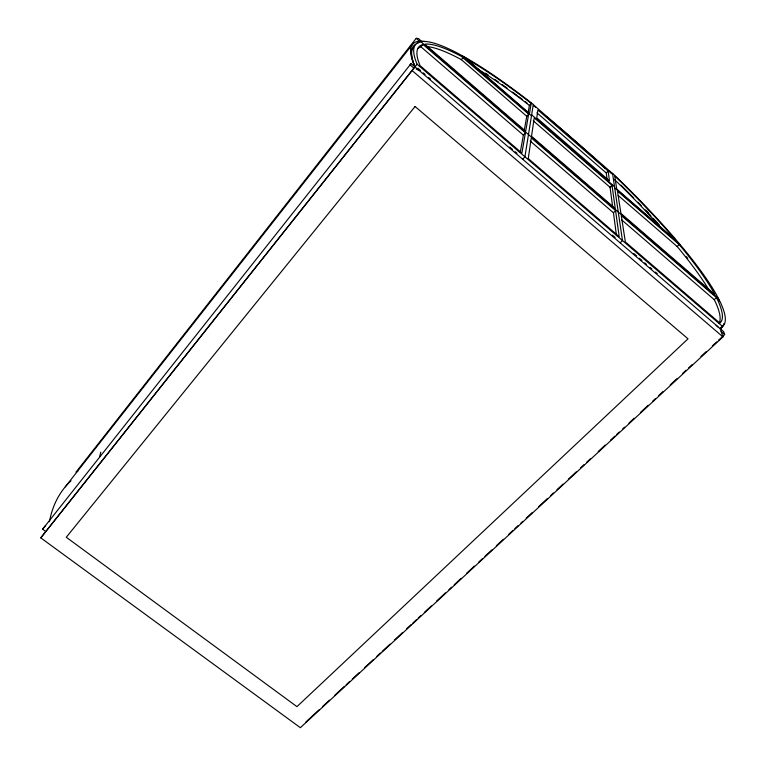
<?xml version="1.0" encoding="UTF-8"?>
<svg xmlns="http://www.w3.org/2000/svg" width="766" height="766" viewBox="0 0 766 766"><rect width="100%" height="100%" fill="white"/><g stroke="black" fill="none" stroke-linecap="round" stroke-linejoin="round"><path stroke-width="1.15" d="M531.211 103.372L529.488 113.454L466.915 59.221L468.792 60.265A205.288 37.352 42.5 0 1 523.14 97.158L531.211 103.372L529.402 105.449L528.071 113.014M525.419 132.805L521.895 153.095L419.988 65.589L418.217 60.725A204.34 37.18 42.5 0 1 422.334 44.687L423.129 44.552L525.419 132.805L523.379 135.142L520.305 152.185M528.655 114.124L525.687 131.225L424.919 44.246L425.839 44.083A204.34 37.18 42.5 0 1 461.381 56.397L528.655 114.124L526.769 116.298L524.289 130.086M99.704 456.412L100.806 452.151M416.235 38.3L419.471 41.374L421.865 41.718L418.648 38.664L416.235 38.3L76.006 472.143L77.806 471.214M65.263 486.85L412.845 43.901M417.997 43.26L419.471 41.374M417.681 48.641A204.101 37.658 42.5 0 1 420.381 47.166L423.129 44.552M411.122 63.54L410.04 64.794L413.927 68.126L45.816 531.556L42.609 529.201L411.122 63.54L723.65 331.63L724.646 334.56L718.498 340.248M722.147 326.354A208.582 38.453 42.5 0 1 720.184 328.662L722.951 336.896L300.368 727.7L40.761 537.856L417.087 64.191A208.467 37.946 42.5 0 1 419.347 42.015L422.956 41.431A208.467 37.946 42.5 0 1 459.341 54.147L467.346 58.618A208.467 37.946 42.5 0 1 532.427 103.736L533.308 104.435L524.921 156.771L522.709 159.261M40.761 537.856L45.74 531.652M42.609 529.201L45.395 525.763M428.213 46.716A204.101 37.658 42.5 0 1 459.543 58.666L461.362 59.662L463.2 57.402M607.132 179.617L606.289 173.001L608.147 171.01L537.856 109.95L536.774 117.849L609.468 180.881L608.147 171.01M612.723 207.28L610.062 187.306L612.005 185.248L534.237 117.849L531.527 136.262L615.27 208.544L612.005 185.248M610.119 187.689L612.063 185.621M616.486 235.602L613.451 212.795L615.558 210.593L531.288 137.88L528.243 158.552L619.215 236.684L615.558 210.593M620.182 242.879L622.471 240.524L612.541 173.298L613.039 173.777A208.467 37.946 42.5 0 1 675.248 238.848L682.745 247.724A208.467 37.946 42.5 0 1 716.507 294.853L719.868 301.268A208.467 37.946 42.5 0 1 722.549 326.46L720.184 328.662A208.218 38.444 42.5 0 0 721.524 327.159M710.139 291.98A204.101 37.658 42.5 0 0 678.868 248.548L677.173 246.537L679.164 244.546L617.463 191.079L620.929 213.427L714.764 294.412L713.902 292.765A204.34 37.18 42.5 0 0 680.869 246.566L679.164 244.546M719.082 323.453A204.101 37.658 42.5 0 0 714.984 301.105L714.257 299.688L716.44 297.62L621.255 215.505L625.362 241.951L719.906 323.147L721.419 321.27A204.34 37.18 42.5 0 0 717.168 299.037L716.44 297.62M305.797 722.079L318.962 709.89M322.476 706.645L329.504 700.143M334.771 695.269L344.432 686.336M346.184 684.708L349.698 681.462M352.331 679.021L359.359 672.519M364.626 667.646L373.406 659.526M376.92 656.27L380.434 653.025M382.186 651.397L390.095 644.091M394.48 640.022L402.389 632.716M406.775 628.656L411.17 624.587M412.922 622.969L416.436 619.713M418.188 618.095L420.821 615.653M424.335 612.407L431.363 605.906M436.63 601.032L445.41 592.903M448.924 589.657L451.557 587.216M454.19 584.784L461.218 578.282M466.484 573.408L474.393 566.093M478.779 562.033L482.293 558.787M484.926 556.346L491.954 549.844M496.339 545.785L503.367 539.283M508.634 534.409L513.029 530.35M514.781 528.722L518.295 525.476M520.928 523.034L522.68 521.416M526.194 518.161L532.341 512.473M538.488 506.786L547.269 498.666M550.783 495.42L553.416 492.978M556.93 489.733L563.077 484.045M568.343 479.171L576.252 471.856M580.638 467.796L584.152 464.541M586.785 462.109L590.299 458.853M598.198 451.547L605.226 445.046M610.492 440.172L614.887 436.113M616.64 434.485L619.273 432.043M622.787 428.797L624.549 427.169M628.934 423.11L634.2 418.236M640.347 412.548L648.256 405.233M652.642 401.173L655.275 398.741M658.789 395.486L663.184 391.426M670.202 384.925L677.23 378.423M682.496 373.549L686.01 370.304M688.644 367.862L692.158 364.616M700.938 356.487L706.204 351.613M712.351 345.926L716.746 341.866M416.168 68.969L419.232 70.606M463.842 56.808L468.007 59.346M716.133 325.291L717.819 326.948M529.402 105.449L521.34 99.254A205.039 37.84 42.5 0 0 475.265 67.437M533.49 105.536L535.903 107.451M721.16 331.563L724.646 334.56M411.993 70.462L722.951 336.896M417.087 64.191L722.549 326.46M417.882 68.231L420.591 70.558M423.292 72.875L425.092 74.417M428.701 77.51L430.502 79.061M509.783 147.082L512.492 149.408M515.192 151.725L516.993 153.267M612.446 235.162L615.146 237.479M633.875 253.556L636.575 255.873M639.275 258.19L641.965 260.497M644.666 262.815L646.466 264.366M650.066 267.449L651.866 268.99M655.466 272.083L657.266 273.625M420.955 41.757L718.364 298.405M421.176 47.023L523.379 135.142M530.149 140.982L613.451 212.795M621.858 220.043L714.257 299.688M533.26 120.789L610.062 187.306M461.362 59.662L526.769 116.298M618.191 195.464L677.173 246.537M533.27 104.655L612.57 173.556M536.947 112.813L606.289 173.001M531.642 114.814L614.504 186.645M462.195 55.736L531.489 115.79M614.696 187.909L680.084 244.574M608.472 170.789L611.622 173.758M614.591 179.656L620.192 185.085A204.886 37.812 42.5 0 1 663.366 230.269M718.881 299.707L719.475 301.364M414.55 65.78A208.218 38.444 42.5 0 1 414.598 45.96M485.452 73.172A208.218 38.444 42.5 0 1 488.181 74.982M494.654 79.348A208.218 38.444 42.5 0 1 498.407 81.952M502.199 84.614A208.218 38.444 42.5 0 1 506.996 88.042M512.636 92.159A208.218 38.444 42.5 0 1 517.088 95.463M518.879 96.803A208.218 38.444 42.5 0 1 522.479 99.523M525.189 101.6A208.218 38.444 42.5 0 1 526.998 102.989M620.853 185.123A208.218 38.444 42.5 0 1 633.683 197.934M637.867 202.205A208.218 38.444 42.5 0 1 641.171 205.614M645.25 209.874A208.218 38.444 42.5 0 1 650.851 215.821M653.207 218.358A208.218 38.444 42.5 0 1 659.382 225.089M686.384 256.658A208.218 38.444 42.5 0 1 687.744 258.362M414.53 65.761A208.582 38.453 42.5 0 1 415.852 44.313M646.456 210.698A208.582 38.453 42.5 0 1 648.074 212.402M415 66.747A209.692 38.501 42.5 0 1 425.207 41.594M546.129 116.403A209.692 38.501 42.5 0 1 599.529 162.995M602.057 165.36A209.692 38.501 42.5 0 1 605.427 168.51M723.841 323.606A209.692 38.501 42.5 0 1 720.318 328.662M49.445 521.703A165.782 105.976 42.8 0 1 71.018 480.761M415.067 106.512L66.288 537.253L296.949 706.645L688.021 338.821L415.067 106.512M675.459 239.95L616.716 189.03L614.705 175.989L622.059 183.103A205.125 37.323 42.5 0 1 673.85 238.044L675.459 239.95"/></g></svg>
